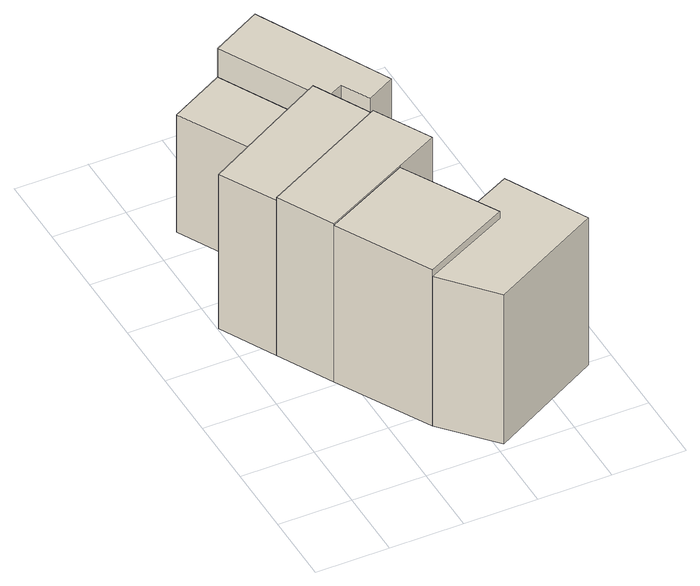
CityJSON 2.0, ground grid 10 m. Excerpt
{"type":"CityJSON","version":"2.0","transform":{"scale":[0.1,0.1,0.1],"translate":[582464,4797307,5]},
"CityObjects":{
"building1":{"type":"Building","children":["building1-1"],"geometry":[{"type":"MultiSurface","lod":"1","boundaries":[[[0,1,2,3]],[[1,4,5,2]],[[4,6,7,5]],[[6,8,9,7]],[[8,0,3,9]],[[8,6,4,1,0]]]}]},
"building1-1":{"type":"BuildingPart","attributes":{"name":"8297017_P","measuredHeight":24.24},"parents":["building1"],"geometry":[{"type":"MultiSurface","lod":"2","boundaries":[[[0,1,2,3]],[[1,4,5,2]],[[4,6,7,5]],[[6,8,9,7]],[[8,0,3,9]],[[8,6,4,1,0]]],"semantics":{"surfaces":[{"type":"WallSurface"},{"type":"RoofSurface"}],"values":[0,0,0,0,0,1]}}]},
"building2":{"type":"Building","children":["building2-1"],"geometry":[{"type":"MultiSurface","lod":"1","boundaries":[[[10,11,12,13]],[[11,14,15,12]],[[14,16,17,15]],[[16,10,13,17]],[[16,14,11,10]]]}]},
"building2-1":{"type":"BuildingPart","attributes":{"name":"8297015_P","measuredHeight":24.63},"parents":["building2"],"geometry":[{"type":"MultiSurface","lod":"2","boundaries":[[[10,11,12,13]],[[11,14,15,12]],[[14,16,17,15]],[[16,10,13,17]],[[16,14,11,10]]],"semantics":{"surfaces":[{"type":"WallSurface"},{"type":"RoofSurface"}],"values":[0,0,0,0,1]}}]},
"building3":{"type":"Building","children":["building3-1"],"geometry":[{"type":"MultiSurface","lod":"1","boundaries":[[[18,19,12,15]],[[19,20,7,12]],[[20,21,5,7]],[[21,22,23,5]],[[22,18,15,23]],[[22,21,20,19,18]]]}]},
"building3-1":{"type":"BuildingPart","attributes":{"name":"8297016_P","measuredHeight":24.81},"parents":["building3"],"geometry":[{"type":"MultiSurface","lod":"2","boundaries":[[[18,19,12,15]],[[19,20,7,12]],[[20,21,5,7]],[[21,22,23,5]],[[22,18,15,23]],[[22,21,20,19,18]]],"semantics":{"surfaces":[{"type":"WallSurface"},{"type":"RoofSurface"}],"values":[0,0,0,0,0,1]}}]},
"building4":{"type":"Building","children":["building4-1"],"geometry":[{"type":"MultiSurface","lod":"1","boundaries":[[[24,25,26,27]],[[25,28,29,26]],[[28,30,2,29]],[[30,31,3,2]],[[31,24,27,3]],[[31,30,28,25,24]]]}]},
"building4-1":{"type":"BuildingPart","attributes":{"name":"8297008_P","measuredHeight":18.57},"parents":["building4"],"geometry":[{"type":"MultiSurface","lod":"2","boundaries":[[[24,25,26,27]],[[25,28,29,26]],[[28,30,2,29]],[[30,31,3,2]],[[31,24,27,3]],[[31,30,28,25,24]]],"semantics":{"surfaces":[{"type":"WallSurface"},{"type":"RoofSurface"}],"values":[0,0,0,0,0,1]}}]},
"building5":{"type":"Building","children":["building5-1"],"geometry":[{"type":"MultiSurface","lod":"1","boundaries":[[[32,33,13,34]],[[33,35,17,13]],[[35,36,15,17]],[[36,37,38,15]],[[37,39,40,38]],[[39,41,42,40]],[[41,32,34,42]],[[41,39,37,36,35,33,32]]]}]},
"building5-1":{"type":"BuildingPart","attributes":{"name":"8297014_P","measuredHeight":23.47},"parents":["building5"],"geometry":[{"type":"MultiSurface","lod":"2","boundaries":[[[32,33,13,34]],[[33,35,17,13]],[[35,36,15,17]],[[36,37,38,15]],[[37,39,40,38]],[[39,41,42,40]],[[41,32,34,42]],[[41,39,37,36,35,33,32]]],"semantics":{"surfaces":[{"type":"WallSurface"},{"type":"RoofSurface"}],"values":[0,0,0,0,0,0,0,1]}}]},
"building6":{"type":"Building","children":["building6-1"],"geometry":[{"type":"MultiSurface","lod":"1","boundaries":[[[43,44,45,29]],[[44,46,47,45]],[[46,48,49,47]],[[48,50,51,49]],[[50,52,53,51]],[[52,43,29,53]],[[52,50,48,46,44,43]]]}]},
"building6-1":{"type":"BuildingPart","attributes":{"name":"8297007_P","measuredHeight":22.96},"parents":["building6"],"geometry":[{"type":"MultiSurface","lod":"2","boundaries":[[[43,44,45,29]],[[44,46,47,45]],[[46,48,49,47]],[[48,50,51,49]],[[50,52,53,51]],[[52,43,29,53]],[[52,50,48,46,44,43]]],"semantics":{"surfaces":[{"type":"WallSurface"},{"type":"RoofSurface"}],"values":[0,0,0,0,0,0,1]}}]}
},
"vertices":[
[103,412,252],[177,452,252],[177,452,11],[103,412,9],[218,373,252],[218,373,11],[41,281,252],[41,281,8],[1,356,252],[1,356,9],
[148,78,255],[80,206,255],[80,206,8],[148,78,9],[200,266,255],[200,266,9],[270,138,255],[270,138,9],
[200,266,257],[80,206,257],[41,281,257],[218,373,257],[259,296,257],[259,296,9],
[86,443,196],[36,537,196],[36,537,11],[86,443,10],[112,577,196],[112,577,10],[177,452,196],[103,412,196],
[209,8,245],[148,78,245],[209,8,10],[270,138,245],[200,266,245],[251,173,245],[251,173,10],[308,201,245],[308,201,11],[365,90,245],[365,90,13],
[112,577,241],[181,614,241],[181,614,12],[273,432,241],[273,432,13],[234,411,241],[234,411,11],[213,449,241],[213,449,11],[186,435,241],[186,435,11]
]}
